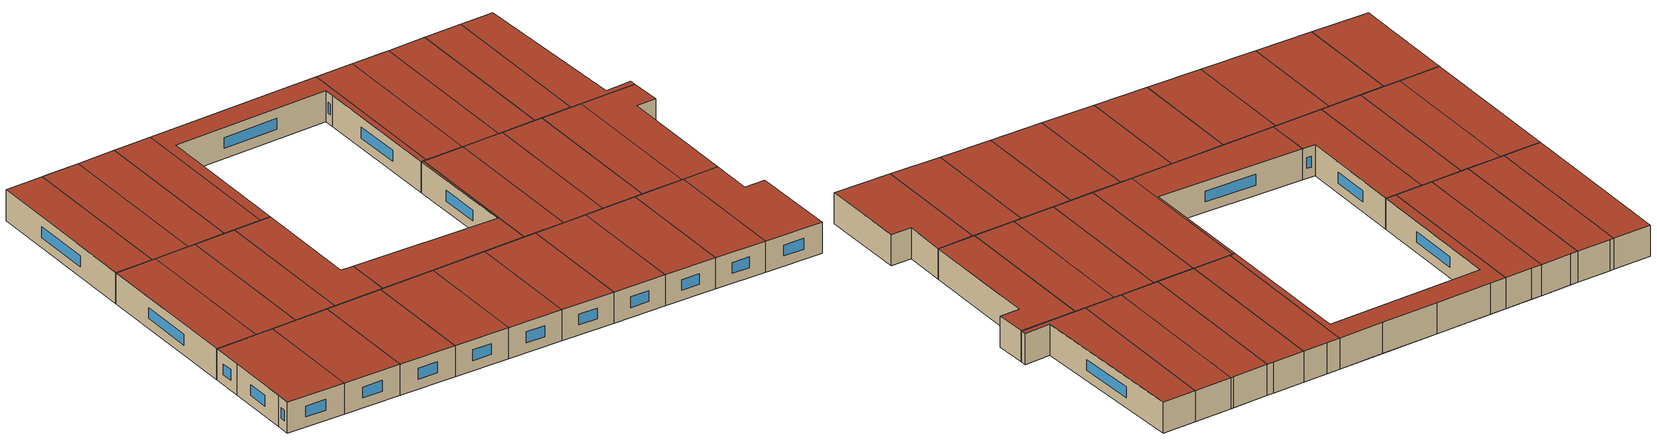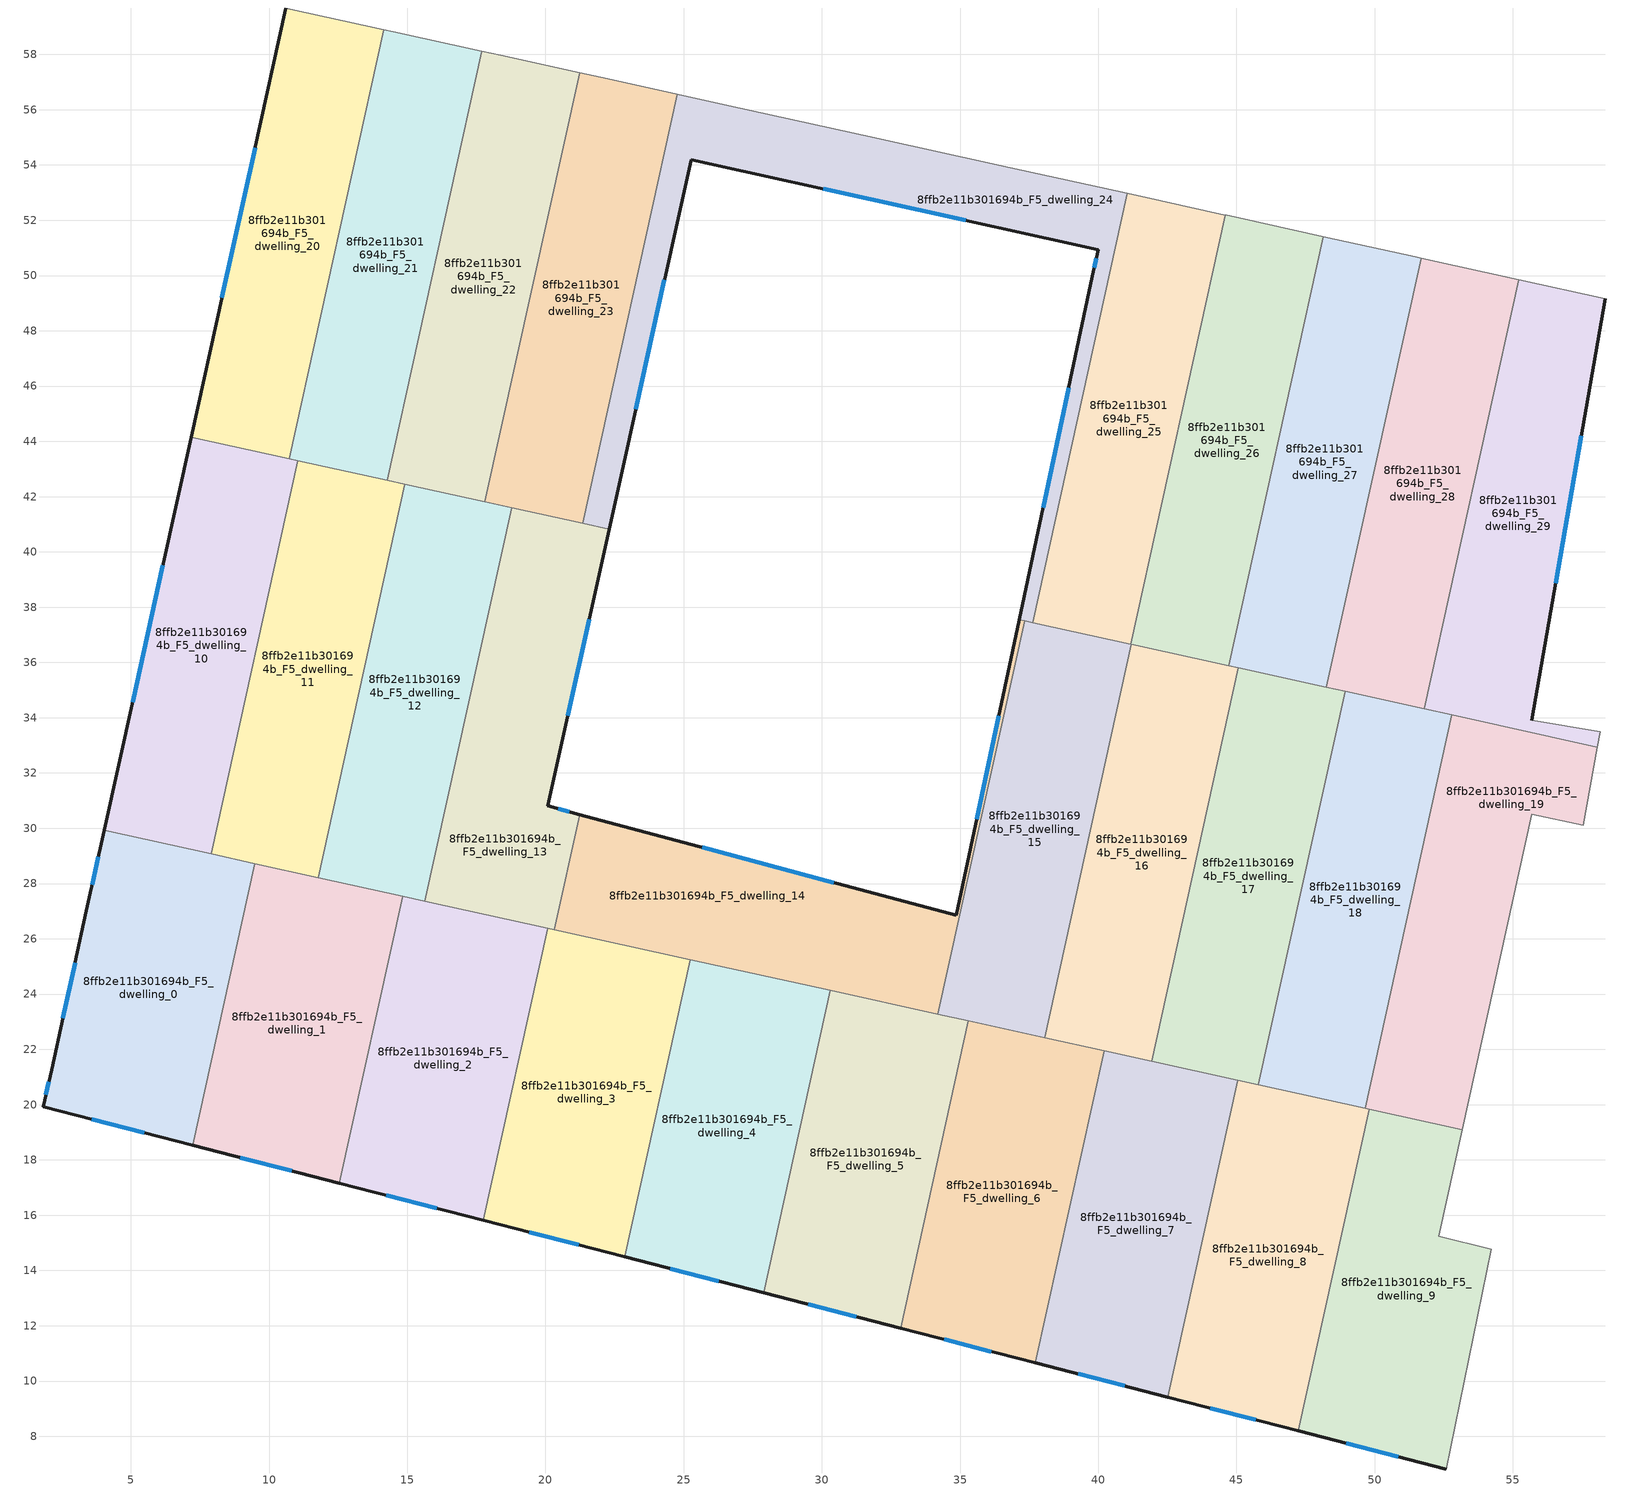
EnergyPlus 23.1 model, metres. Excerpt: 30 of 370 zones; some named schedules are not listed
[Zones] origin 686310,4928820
8ffb2e11b301694b_F5_dwelling_0
 floor to 8ffb2e11b301694b_F4_dwelling_0 (EU_floor_Construction): 9.48,28.72 7.24,18.53 1.83,19.93 2.13,21.26 3.39,27.01 4.03,29.92 z15
 wall outside (EU_wall_Construction): 4.03,29.92 3.39,27.01 2.13,21.26 1.83,19.93 7.24,18.53 z15:18
 wall to 8ffb2e11b301694b_F5_dwelling_1 (EU_wall_Construction): 7.24,18.53 9.48,28.72 z15:18
 wall to 8ffb2e11b301694b_F5_dwelling_10 (EU_wall_Construction): 7.91,29.07 4.03,29.92 z15:18
 wall to 8ffb2e11b301694b_F5_dwelling_11 (EU_wall_Construction): 9.48,28.72 7.91,29.07 z15:18
 window (EU_Window_Construction): 3.82,28.98 3.6,27.96 / 3.59,19.47 5.48,18.98 / 2.03,20.82 1.93,20.36 / 2.98,25.14 2.54,23.13 z15.98:17.02
 roof outside (EU_roof_Construction): 7.24,18.53 9.48,28.72 4.03,29.92 3.39,27.01 2.13,21.26 1.83,19.93 z18
8ffb2e11b301694b_F5_dwelling_1
 floor to 8ffb2e11b301694b_F4_dwelling_1 (EU_floor_Construction): 14.83,27.54 12.54,17.16 7.24,18.53 9.48,28.72 z15
 wall outside (EU_wall_Construction): 7.24,18.53 12.54,17.16 z15:18
 wall to 8ffb2e11b301694b_F5_dwelling_2 (EU_wall_Construction): 12.54,17.16 14.83,27.54 z15:18
 wall to 8ffb2e11b301694b_F5_dwelling_12 (EU_wall_Construction): 14.83,27.54 11.77,28.22 z15:18
 wall to 8ffb2e11b301694b_F5_dwelling_11 (EU_wall_Construction): 11.77,28.22 9.48,28.72 z15:18
 window (EU_Window_Construction): 8.96,18.08 10.82,17.61 z15.98:17.02
 roof outside (EU_roof_Construction): 12.54,17.16 14.83,27.54 9.48,28.72 7.24,18.53 z18
8ffb2e11b301694b_F5_dwelling_10
 floor to 8ffb2e11b301694b_F4_dwelling_10 (EU_floor_Construction): 11.04,43.3 7.91,29.07 4.03,29.92 7.18,44.15 z15
 wall outside (EU_wall_Construction): 7.18,44.15 4.03,29.92 z15:18
 wall to 8ffb2e11b301694b_F5_dwelling_11 (EU_wall_Construction): 7.91,29.07 11.04,43.3 z15:18
 wall to 8ffb2e11b301694b_F5_dwelling_20 (EU_wall_Construction): 10.72,43.37 7.18,44.15 z15:18
 wall to 8ffb2e11b301694b_F5_dwelling_21 (EU_wall_Construction): 11.04,43.3 10.72,43.37 z15:18
 window (EU_Window_Construction): 6.16,39.52 5.06,34.55 z15.98:17.02
 roof outside (EU_roof_Construction): 7.91,29.07 11.04,43.3 7.18,44.15 4.03,29.92 z18
8ffb2e11b301694b_F5_dwelling_11
 floor to 8ffb2e11b301694b_F4_dwelling_11 (EU_floor_Construction): 14.91,42.45 11.77,28.22 7.91,29.07 11.04,43.3 z15
 wall to 8ffb2e11b301694b_F5_dwelling_12 (EU_wall_Construction): 11.77,28.22 14.91,42.45 z15:18
 wall to 8ffb2e11b301694b_F5_dwelling_21 (EU_wall_Construction): 14.27,42.59 11.04,43.3 z15:18
 wall to 8ffb2e11b301694b_F5_dwelling_22 (EU_wall_Construction): 14.91,42.45 14.27,42.59 z15:18
 roof outside (EU_roof_Construction): 11.77,28.22 14.91,42.45 11.04,43.3 7.91,29.07 z18
8ffb2e11b301694b_F5_dwelling_12
 floor to 8ffb2e11b301694b_F4_dwelling_12 (EU_floor_Construction): 18.78,41.6 15.64,27.37 11.77,28.22 14.91,42.45 z15
 wall to 8ffb2e11b301694b_F5_dwelling_13 (EU_wall_Construction): 15.64,27.37 18.78,41.6 z15:18
 wall to 8ffb2e11b301694b_F5_dwelling_22 (EU_wall_Construction): 17.81,41.81 14.91,42.45 z15:18
 wall to 8ffb2e11b301694b_F5_dwelling_2 (EU_wall_Construction): 14.83,27.54 15.64,27.37 z15:18
 wall to 8ffb2e11b301694b_F5_dwelling_23 (EU_wall_Construction): 18.78,41.6 17.81,41.81 z15:18
 roof outside (EU_roof_Construction): 15.64,27.37 18.78,41.6 14.91,42.45 11.77,28.22 z18
8ffb2e11b301694b_F5_dwelling_13
 floor to 8ffb2e11b301694b_F4_dwelling_13 (EU_floor_Construction): 22.3,40.82 20.09,30.81 21.24,30.5 20.32,26.33 15.64,27.37 18.78,41.6 z15
 wall outside (EU_wall_Construction): 21.24,30.5 20.09,30.81 22.3,40.82 z15:18
 wall to 8ffb2e11b301694b_F5_dwelling_14 (EU_wall_Construction): 20.32,26.33 21.24,30.5 z15:18
 wall to 8ffb2e11b301694b_F5_dwelling_2 (EU_wall_Construction): 15.64,27.37 20.08,26.39 z15:18
 wall to 8ffb2e11b301694b_F5_dwelling_23 (EU_wall_Construction): 21.35,41.03 18.78,41.6 z15:18
 wall to 8ffb2e11b301694b_F5_dwelling_24 (EU_wall_Construction): 22.3,40.82 21.35,41.03 z15:18
 wall to 8ffb2e11b301694b_F5_dwelling_3 (EU_wall_Construction): 20.08,26.39 20.32,26.33 z15:18
 window (EU_Window_Construction): 20.81,34.06 21.58,37.56 / 20.87,30.6 20.46,30.71 z15.98:17.02
 roof outside (EU_roof_Construction): 20.32,26.33 21.24,30.5 20.09,30.81 22.3,40.82 18.78,41.6 15.64,27.37 z18
8ffb2e11b301694b_F5_dwelling_14
 floor to 8ffb2e11b301694b_F4_dwelling_14 (EU_floor_Construction): 37.33,37.51 34.2,23.28 20.32,26.33 21.24,30.5 34.87,26.85 37.15,37.55 z15
 wall outside (EU_wall_Construction): 37.15,37.55 34.87,26.85 21.24,30.5 z15:18
 wall to 8ffb2e11b301694b_F5_dwelling_15 (EU_wall_Construction): 34.2,23.28 37.33,37.51 z15:18
 wall to 8ffb2e11b301694b_F5_dwelling_24 (EU_wall_Construction): 37.33,37.51 37.15,37.55 z15:18
 wall to 8ffb2e11b301694b_F5_dwelling_4 (EU_wall_Construction): 25.24,25.25 30.31,24.13 z15:18
 wall to 8ffb2e11b301694b_F5_dwelling_3 (EU_wall_Construction): 20.33,26.33 25.24,25.25 z15:18
 wall to 8ffb2e11b301694b_F5_dwelling_5 (EU_wall_Construction): 30.31,24.13 34.2,23.28 z15:18
 window (EU_Window_Construction): 36.41,34.07 35.61,30.33 / 30.44,28.03 25.67,29.31 z15.98:17.02
 roof outside (EU_roof_Construction): 34.2,23.28 37.33,37.51 37.15,37.55 34.87,26.85 21.24,30.5 20.32,26.33 z18
8ffb2e11b301694b_F5_dwelling_15
 floor to 8ffb2e11b301694b_F4_dwelling_15 (EU_floor_Construction): 41.2,36.66 38.06,22.42 34.2,23.28 37.33,37.51 z15
 wall to 8ffb2e11b301694b_F5_dwelling_16 (EU_wall_Construction): 38.06,22.42 41.2,36.66 z15:18
 wall to 8ffb2e11b301694b_F5_dwelling_6 (EU_wall_Construction): 35.3,23.03 38.06,22.42 z15:18
 wall to 8ffb2e11b301694b_F5_dwelling_25 (EU_wall_Construction): 41.17,36.66 37.63,37.44 z15:18
 wall to 8ffb2e11b301694b_F5_dwelling_24 (EU_wall_Construction): 37.63,37.44 37.33,37.51 z15:18
 wall to 8ffb2e11b301694b_F5_dwelling_26 (EU_wall_Construction): 41.2,36.66 41.17,36.66 z15:18
 wall to 8ffb2e11b301694b_F5_dwelling_5 (EU_wall_Construction): 34.2,23.28 35.3,23.03 z15:18
 roof outside (EU_roof_Construction): 38.06,22.42 41.2,36.66 37.33,37.51 34.2,23.28 z18
8ffb2e11b301694b_F5_dwelling_16
 floor to 8ffb2e11b301694b_F4_dwelling_16 (EU_floor_Construction): 45.07,35.8 41.93,21.57 38.06,22.42 41.2,36.66 z15
 wall to 8ffb2e11b301694b_F5_dwelling_17 (EU_wall_Construction): 41.93,21.57 45.07,35.8 z15:18
 wall to 8ffb2e11b301694b_F5_dwelling_7 (EU_wall_Construction): 40.21,21.95 41.93,21.57 z15:18
 wall to 8ffb2e11b301694b_F5_dwelling_26 (EU_wall_Construction): 44.71,35.88 41.2,36.66 z15:18
 wall to 8ffb2e11b301694b_F5_dwelling_6 (EU_wall_Construction): 38.06,22.42 40.21,21.95 z15:18
 wall to 8ffb2e11b301694b_F5_dwelling_27 (EU_wall_Construction): 45.07,35.8 44.71,35.88 z15:18
 roof outside (EU_roof_Construction): 41.93,21.57 45.07,35.8 41.2,36.66 38.06,22.42 z18
8ffb2e11b301694b_F5_dwelling_17
 floor to 8ffb2e11b301694b_F4_dwelling_17 (EU_floor_Construction): 48.93,34.95 45.8,20.72 41.93,21.57 45.07,35.8 z15
 wall to 8ffb2e11b301694b_F5_dwelling_18 (EU_wall_Construction): 45.8,20.72 48.93,34.95 z15:18
 wall to 8ffb2e11b301694b_F5_dwelling_8 (EU_wall_Construction): 45.04,20.89 45.8,20.72 z15:18
 wall to 8ffb2e11b301694b_F5_dwelling_27 (EU_wall_Construction): 48.26,35.1 45.07,35.8 z15:18
 wall to 8ffb2e11b301694b_F5_dwelling_7 (EU_wall_Construction): 41.93,21.57 45.04,20.89 z15:18
 wall to 8ffb2e11b301694b_F5_dwelling_28 (EU_wall_Construction): 48.93,34.95 48.26,35.1 z15:18
 roof outside (EU_roof_Construction): 45.8,20.72 48.93,34.95 45.07,35.8 41.93,21.57 z18
8ffb2e11b301694b_F5_dwelling_18
 floor to 8ffb2e11b301694b_F4_dwelling_18 (EU_floor_Construction): 52.8,34.1 49.66,19.87 45.8,20.72 48.93,34.95 z15
 wall to 8ffb2e11b301694b_F5_dwelling_19 (EU_wall_Construction): 49.66,19.87 52.8,34.1 z15:18
 wall to 8ffb2e11b301694b_F5_dwelling_28 (EU_wall_Construction): 51.8,34.32 48.93,34.95 z15:18
 wall to 8ffb2e11b301694b_F5_dwelling_8 (EU_wall_Construction): 45.8,20.72 49.66,19.87 z15:18
 wall to 8ffb2e11b301694b_F5_dwelling_29 (EU_wall_Construction): 52.8,34.1 51.8,34.32 z15:18
 roof outside (EU_roof_Construction): 49.66,19.87 52.8,34.1 48.93,34.95 45.8,20.72 z18
8ffb2e11b301694b_F5_dwelling_19
 floor to 8ffb2e11b301694b_F4_dwelling_19 (EU_floor_Construction): 58.06,32.94 57.56,30.11 55.69,30.51 53.18,19.1 49.66,19.87 52.8,34.1 z15
 wall adiabatic (EU_wall_Construction): 53.18,19.1 55.69,30.51 57.56,30.11 58.06,32.94 z15:18
 wall to 8ffb2e11b301694b_F5_dwelling_29 (EU_wall_Construction): 58.06,32.94 52.8,34.1 z15:18
 wall to 8ffb2e11b301694b_F5_dwelling_9 (EU_wall_Construction): 49.81,19.84 53.18,19.1 z15:18
 wall to 8ffb2e11b301694b_F5_dwelling_8 (EU_wall_Construction): 49.66,19.87 49.81,19.84 z15:18
 roof outside (EU_roof_Construction): 53.18,19.1 55.69,30.51 57.56,30.11 58.06,32.94 52.8,34.1 49.66,19.87 z18
8ffb2e11b301694b_F5_dwelling_2
 floor to 8ffb2e11b301694b_F4_dwelling_2 (EU_floor_Construction): 20.08,26.39 17.75,15.82 12.54,17.16 14.83,27.54 z15
 wall outside (EU_wall_Construction): 12.54,17.16 17.75,15.82 z15:18
 wall to 8ffb2e11b301694b_F5_dwelling_3 (EU_wall_Construction): 17.75,15.82 20.08,26.39 z15:18
 window (EU_Window_Construction): 14.24,16.72 16.06,16.25 z15.98:17.02
 roof outside (EU_roof_Construction): 17.75,15.82 20.08,26.39 14.83,27.54 12.54,17.16 z18
8ffb2e11b301694b_F5_dwelling_20
 floor to 8ffb2e11b301694b_F4_dwelling_20 (EU_floor_Construction): 14.15,58.9 10.72,43.37 7.18,44.15 10.6,59.68 z15
 wall outside (EU_wall_Construction): 10.6,59.68 7.18,44.15 z15:18
 wall to 8ffb2e11b301694b_F5_dwelling_21 (EU_wall_Construction): 10.72,43.37 14.15,58.9 z15:18
 wall to 8ffb2e11b301694b_F5_dwelling_30 (EU_wall_Construction): 14.15,58.9 10.6,59.68 z15:18
 window (EU_Window_Construction): 9.49,54.63 8.29,49.2 z15.98:17.02
 roof outside (EU_roof_Construction): 10.72,43.37 14.15,58.9 10.6,59.68 7.18,44.15 z18
8ffb2e11b301694b_F5_dwelling_21
 floor to 8ffb2e11b301694b_F4_dwelling_21 (EU_floor_Construction): 17.69,58.12 14.27,42.59 10.72,43.37 14.15,58.9 z15
 wall to 8ffb2e11b301694b_F5_dwelling_22 (EU_wall_Construction): 14.27,42.59 17.69,58.12 z15:18
 wall to 8ffb2e11b301694b_F5_dwelling_31 (EU_wall_Construction): 17.69,58.12 14.49,58.82 z15:18
 wall to 8ffb2e11b301694b_F5_dwelling_30 (EU_wall_Construction): 14.49,58.82 14.15,58.9 z15:18
 roof outside (EU_roof_Construction): 14.27,42.59 17.69,58.12 14.15,58.9 10.72,43.37 z18
8ffb2e11b301694b_F5_dwelling_22
 floor to 8ffb2e11b301694b_F4_dwelling_22 (EU_floor_Construction): 21.23,57.34 17.81,41.81 14.27,42.59 17.69,58.12 z15
 wall to 8ffb2e11b301694b_F5_dwelling_23 (EU_wall_Construction): 17.81,41.81 21.23,57.34 z15:18
 wall to 8ffb2e11b301694b_F5_dwelling_32 (EU_wall_Construction): 21.23,57.34 18.37,57.97 z15:18
 wall to 8ffb2e11b301694b_F5_dwelling_31 (EU_wall_Construction): 18.37,57.97 17.69,58.12 z15:18
 roof outside (EU_roof_Construction): 17.81,41.81 21.23,57.34 17.69,58.12 14.27,42.59 z18
8ffb2e11b301694b_F5_dwelling_23
 floor to 8ffb2e11b301694b_F4_dwelling_23 (EU_floor_Construction): 24.77,56.56 21.35,41.03 17.81,41.81 21.23,57.34 z15
 wall to 8ffb2e11b301694b_F5_dwelling_24 (EU_wall_Construction): 21.35,41.03 24.77,56.56 z15:18
 wall to 8ffb2e11b301694b_F5_dwelling_33 (EU_wall_Construction): 24.77,56.56 22.26,57.11 z15:18
 wall to 8ffb2e11b301694b_F5_dwelling_32 (EU_wall_Construction): 22.26,57.11 21.23,57.34 z15:18
 roof outside (EU_roof_Construction): 21.35,41.03 24.77,56.56 21.23,57.34 17.81,41.81 z18
8ffb2e11b301694b_F5_dwelling_24
 floor to 8ffb2e11b301694b_F4_dwelling_24 (EU_floor_Construction): 41.05,52.97 37.63,37.44 37.15,37.55 39.79,49.97 40,50.93 25.27,54.2 22.3,40.82 21.35,41.03 24.77,56.56 z15
 wall outside (EU_wall_Construction): 22.3,40.82 25.27,54.2 40,50.93 39.79,49.97 37.15,37.55 z15:18
 wall to 8ffb2e11b301694b_F5_dwelling_25 (EU_wall_Construction): 37.63,37.44 41.05,52.97 z15:18
 wall to 8ffb2e11b301694b_F5_dwelling_35 (EU_wall_Construction): 36.82,53.9 31.5,55.08 z15:18
 wall to 8ffb2e11b301694b_F5_dwelling_34 (EU_wall_Construction): 31.5,55.08 26.3,56.22 z15:18
 wall to 8ffb2e11b301694b_F5_dwelling_36 (EU_wall_Construction): 41.05,52.97 36.82,53.9 z15:18
 wall to 8ffb2e11b301694b_F5_dwelling_33 (EU_wall_Construction): 26.3,56.22 24.77,56.56 z15:18
 window (EU_Window_Construction): 39.93,50.62 39.86,50.29 / 30.06,53.13 35.21,52 / 23.27,45.17 24.3,49.84 / 38.93,45.93 38.01,41.59 z15.98:17.02
 roof outside (EU_roof_Construction): 37.63,37.44 41.05,52.97 24.77,56.56 21.35,41.03 22.3,40.82 25.27,54.2 40,50.93 39.79,49.97 37.15,37.55 z18
8ffb2e11b301694b_F5_dwelling_25
 floor to 8ffb2e11b301694b_F4_dwelling_25 (EU_floor_Construction): 44.59,52.19 41.17,36.66 37.63,37.44 41.05,52.97 z15
 wall to 8ffb2e11b301694b_F5_dwelling_26 (EU_wall_Construction): 41.17,36.66 44.59,52.19 z15:18
 wall to 8ffb2e11b301694b_F5_dwelling_37 (EU_wall_Construction): 44.59,52.19 42.27,52.7 z15:18
 wall to 8ffb2e11b301694b_F5_dwelling_36 (EU_wall_Construction): 42.27,52.7 41.05,52.97 z15:18
 roof outside (EU_roof_Construction): 41.17,36.66 44.59,52.19 41.05,52.97 37.63,37.44 z18
8ffb2e11b301694b_F5_dwelling_26
 floor to 8ffb2e11b301694b_F4_dwelling_26 (EU_floor_Construction): 48.14,51.41 44.71,35.88 41.17,36.66 44.59,52.19 z15
 wall to 8ffb2e11b301694b_F5_dwelling_27 (EU_wall_Construction): 44.71,35.88 48.14,51.41 z15:18
 wall to 8ffb2e11b301694b_F5_dwelling_38 (EU_wall_Construction): 48.14,51.41 47.58,51.53 z15:18
 wall to 8ffb2e11b301694b_F5_dwelling_37 (EU_wall_Construction): 47.58,51.53 44.59,52.19 z15:18
 roof outside (EU_roof_Construction): 44.71,35.88 48.14,51.41 44.59,52.19 41.17,36.66 z18
8ffb2e11b301694b_F5_dwelling_27
 floor to 8ffb2e11b301694b_F4_dwelling_27 (EU_floor_Construction): 51.68,50.63 48.26,35.1 44.71,35.88 48.14,51.41 z15
 wall to 8ffb2e11b301694b_F5_dwelling_28 (EU_wall_Construction): 48.26,35.1 51.68,50.63 z15:18
 wall to 8ffb2e11b301694b_F5_dwelling_39 (EU_wall_Construction): 51.68,50.63 51.46,50.68 z15:18
 wall to 8ffb2e11b301694b_F5_dwelling_38 (EU_wall_Construction): 51.46,50.68 48.14,51.41 z15:18
 roof outside (EU_roof_Construction): 48.26,35.1 51.68,50.63 48.14,51.41 44.71,35.88 z18
8ffb2e11b301694b_F5_dwelling_28
 floor to 8ffb2e11b301694b_F4_dwelling_28 (EU_floor_Construction): 55.22,49.85 51.8,34.32 48.26,35.1 51.68,50.63 z15
 wall to 8ffb2e11b301694b_F5_dwelling_29 (EU_wall_Construction): 51.8,34.32 55.22,49.85 z15:18
 wall adiabatic (EU_wall_Construction): 55.22,49.85 51.68,50.63 z15:18
 roof outside (EU_roof_Construction): 51.8,34.32 55.22,49.85 51.68,50.63 48.26,35.1 z18
8ffb2e11b301694b_F5_dwelling_29
 floor to 8ffb2e11b301694b_F4_dwelling_29 (EU_floor_Construction): 58.34,49.16 55.69,33.92 58.16,33.49 58.06,32.94 51.8,34.32 55.22,49.85 z15
 wall outside (EU_wall_Construction): 55.69,33.92 58.34,49.16 z15:18
 wall adiabatic (EU_wall_Construction): 58.06,32.94 58.16,33.49 55.69,33.92 / 58.34,49.16 55.22,49.85 z15:18
 window (EU_Window_Construction): 56.55,38.87 57.48,44.2 z15.98:17.02
 roof outside (EU_roof_Construction): 58.06,32.94 58.16,33.49 55.69,33.92 58.34,49.16 55.22,49.85 51.8,34.32 z18
8ffb2e11b301694b_F5_dwelling_3
 floor to 8ffb2e11b301694b_F4_dwelling_3 (EU_floor_Construction): 25.24,25.25 22.87,14.49 17.75,15.82 20.08,26.39 z15
 wall outside (EU_wall_Construction): 17.75,15.82 22.87,14.49 z15:18
 wall to 8ffb2e11b301694b_F5_dwelling_4 (EU_wall_Construction): 22.87,14.49 25.24,25.25 z15:18
 window (EU_Window_Construction): 19.42,15.39 21.21,14.92 z15.98:17.02
 roof outside (EU_roof_Construction): 22.87,14.49 25.24,25.25 20.08,26.39 17.75,15.82 z18
8ffb2e11b301694b_F5_dwelling_4
 floor to 8ffb2e11b301694b_F4_dwelling_4 (EU_floor_Construction): 30.31,24.13 27.9,13.19 22.87,14.49 25.24,25.25 z15
 wall outside (EU_wall_Construction): 22.87,14.49 27.9,13.19 z15:18
 wall to 8ffb2e11b301694b_F5_dwelling_5 (EU_wall_Construction): 27.9,13.19 30.31,24.13 z15:18
 window (EU_Window_Construction): 24.51,14.07 26.27,13.62 z15.98:17.02
 roof outside (EU_roof_Construction): 27.9,13.19 30.31,24.13 25.24,25.25 22.87,14.49 z18
8ffb2e11b301694b_F5_dwelling_5
 floor to 8ffb2e11b301694b_F4_dwelling_5 (EU_floor_Construction): 35.3,23.03 32.85,11.92 27.9,13.19 30.31,24.13 z15
 wall outside (EU_wall_Construction): 27.9,13.19 32.85,11.92 z15:18
 wall to 8ffb2e11b301694b_F5_dwelling_6 (EU_wall_Construction): 32.85,11.92 35.3,23.03 z15:18
 window (EU_Window_Construction): 29.51,12.78 31.24,12.33 z15.98:17.02
 roof outside (EU_roof_Construction): 32.85,11.92 35.3,23.03 30.31,24.13 27.9,13.19 z18
8ffb2e11b301694b_F5_dwelling_6
 floor to 8ffb2e11b301694b_F4_dwelling_6 (EU_floor_Construction): 40.21,21.95 37.72,10.66 32.85,11.92 35.3,23.03 z15
 wall outside (EU_wall_Construction): 32.85,11.92 37.72,10.66 z15:18
 wall to 8ffb2e11b301694b_F5_dwelling_7 (EU_wall_Construction): 37.72,10.66 40.21,21.95 z15:18
 window (EU_Window_Construction): 34.43,11.51 36.14,11.07 z15.98:17.02
 roof outside (EU_roof_Construction): 37.72,10.66 40.21,21.95 35.3,23.03 32.85,11.92 z18
8ffb2e11b301694b_F5_dwelling_7
 floor to 8ffb2e11b301694b_F4_dwelling_7 (EU_floor_Construction): 45.04,20.89 42.52,9.42 37.72,10.66 40.21,21.95 z15
 wall outside (EU_wall_Construction): 37.72,10.66 42.52,9.42 z15:18
 wall to 8ffb2e11b301694b_F5_dwelling_8 (EU_wall_Construction): 42.52,9.42 45.04,20.89 z15:18
 window (EU_Window_Construction): 39.28,10.26 40.96,9.82 z15.98:17.02
 roof outside (EU_roof_Construction): 42.52,9.42 45.04,20.89 40.21,21.95 37.72,10.66 z18
8ffb2e11b301694b_F5_dwelling_8
 floor to 8ffb2e11b301694b_F4_dwelling_8 (EU_floor_Construction): 49.81,19.84 47.24,8.2 42.52,9.42 45.04,20.89 z15
 wall outside (EU_wall_Construction): 42.52,9.42 47.24,8.2 z15:18
 wall to 8ffb2e11b301694b_F5_dwelling_9 (EU_wall_Construction): 47.24,8.2 49.81,19.84 z15:18
 window (EU_Window_Construction): 44.05,9.02 45.7,8.6 z15.98:17.02
 roof outside (EU_roof_Construction): 47.24,8.2 49.81,19.84 45.04,20.89 42.52,9.42 z18
8ffb2e11b301694b_F5_dwelling_9
 floor to 8ffb2e11b301694b_F4_dwelling_9 (EU_floor_Construction): 53.18,19.1 52.33,15.24 54.23,14.78 52.6,6.82 47.24,8.2 49.81,19.84 z15
 wall outside (EU_wall_Construction): 47.24,8.2 52.6,6.82 z15:18
 wall adiabatic (EU_wall_Construction): 52.6,6.82 54.23,14.78 52.33,15.24 53.18,19.1 z15:18
 window (EU_Window_Construction): 48.98,7.75 50.86,7.27 z15.98:17.02
 roof outside (EU_roof_Construction): 52.6,6.82 54.23,14.78 52.33,15.24 53.18,19.1 49.81,19.84 47.24,8.2 z18
[Building]
EU S2 Campaign: North Axis=0; Terrain=City; Solar Distribution=FullExterior
[Site:Location]
Bologna: Latitude=44.5; Longitude=11.25; Time Zone=1; Elevation=37
[SizingPeriod:WeatherFileDays]
AnnualSizingPeriod: Begin Month=1; Begin Day of Month=1; End Month=12; End Day of Month=31; Day of Week for Start Day=Monday; Use Weather File Daylight Saving Period=No; Use Weather File Rain and Snow Indicators=No
[MATERIAL]
EU_InternalMass_Material: Roughness=MediumRough; Thickness=0.1; Conductivity=1; Density=1800; Specific Heat=900; Thermal Absorptance=0.9; Solar Absorptance=0.7; Visible Absorptance=0.7
[MATERIAL:NOMASS] Roughness=MediumRough; Thermal Absorptance=0.9; Solar Absorptance=0.7; Visible Absorptance=0.7
Name | Thermal Resistance
EU_wall_NoMass | 0.905828
EU_roof_NoMass | 0.37593
EU_floor_NoMass | 0.67114
[WINDOWMATERIAL:SIMPLEGLAZINGSYSTEM]
EU_Window_SimpleGlazing: UFactor=4.52486; Solar Heat Gain Coefficient=0.85; Visible Transmittance=0.85
[CONSTRUCTION]
EU_wall_Construction: EU_wall_NoMass
EU_roof_Construction: EU_roof_NoMass
EU_floor_Construction: EU_floor_NoMass
EU_Window_Construction: EU_Window_SimpleGlazing
EU_InternalMass_Construction: EU_InternalMass_Material
[ZONE] Type=1; Multiplier=1; Ceiling Height=autocalculate; Floor Area=autocalculate; Part of Total Floor Area=Yes
Name | Volume
8ffb2e11b301694b_F5_dwelling_0 | 173.086
8ffb2e11b301694b_F5_dwelling_1 | 173.057
8ffb2e11b301694b_F5_dwelling_10 | 173.079
8ffb2e11b301694b_F5_dwelling_11; 8ffb2e11b301694b_F5_dwelling_17 | 173.075
8ffb2e11b301694b_F5_dwelling_12; 8ffb2e11b301694b_F5_dwelling_27 | 173.098
8ffb2e11b301694b_F5_dwelling_13; 8ffb2e11b301694b_F5_dwelling_14; 8ffb2e11b301694b_F5_dwelling_20; 8ffb2e11b301694b_F5_dwelling_9 | 173.073
8ffb2e11b301694b_F5_dwelling_15 | 173.096
8ffb2e11b301694b_F5_dwelling_16; 8ffb2e11b301694b_F5_dwelling_8 | 173.076
8ffb2e11b301694b_F5_dwelling_18 | 173.074
8ffb2e11b301694b_F5_dwelling_19 | 173.07
8ffb2e11b301694b_F5_dwelling_2; 8ffb2e11b301694b_F5_dwelling_28 | 173.052
8ffb2e11b301694b_F5_dwelling_21 | 173.041
8ffb2e11b301694b_F5_dwelling_22 | 173.097
8ffb2e11b301694b_F5_dwelling_23 | 173.051
8ffb2e11b301694b_F5_dwelling_24 | 173.148
8ffb2e11b301694b_F5_dwelling_25 | 173.028
8ffb2e11b301694b_F5_dwelling_26 | 173.087
8ffb2e11b301694b_F5_dwelling_29 | 173.099
8ffb2e11b301694b_F5_dwelling_3 | 173.081
8ffb2e11b301694b_F5_dwelling_4 | 173.084
8ffb2e11b301694b_F5_dwelling_5 | 173.033
8ffb2e11b301694b_F5_dwelling_6 | 173.078
8ffb2e11b301694b_F5_dwelling_7 | 173.047
[INTERNALMASS] Construction=EU_InternalMass_Construction
Name | Zone or ZoneList | Surface Area
8ffb2e11b301694b_F5_dwelling_0_EU_InternalMass | 8ffb2e11b301694b_F5_dwelling_0 | 57.6953
8ffb2e11b301694b_F5_dwelling_1_EU_InternalMass | 8ffb2e11b301694b_F5_dwelling_1 | 57.6858
8ffb2e11b301694b_F5_dwelling_2_EU_InternalMass | 8ffb2e11b301694b_F5_dwelling_2 | 57.6841
8ffb2e11b301694b_F5_dwelling_3_EU_InternalMass | 8ffb2e11b301694b_F5_dwelling_3 | 57.6934
8ffb2e11b301694b_F5_dwelling_4_EU_InternalMass | 8ffb2e11b301694b_F5_dwelling_4 | 57.6949
8ffb2e11b301694b_F5_dwelling_5_EU_InternalMass | 8ffb2e11b301694b_F5_dwelling_5 | 57.6776
8ffb2e11b301694b_F5_dwelling_6_EU_InternalMass | 8ffb2e11b301694b_F5_dwelling_6 | 57.6923
8ffb2e11b301694b_F5_dwelling_7_EU_InternalMass | 8ffb2e11b301694b_F5_dwelling_7 | 57.6825
8ffb2e11b301694b_F5_dwelling_8_EU_InternalMass | 8ffb2e11b301694b_F5_dwelling_8 | 57.6919
8ffb2e11b301694b_F5_dwelling_9_EU_InternalMass | 8ffb2e11b301694b_F5_dwelling_9 | 57.6911
8ffb2e11b301694b_F5_dwelling_10_EU_InternalMass | 8ffb2e11b301694b_F5_dwelling_10 | 57.6889
8ffb2e11b301694b_F5_dwelling_11_EU_InternalMass | 8ffb2e11b301694b_F5_dwelling_11 | 57.6917
8ffb2e11b301694b_F5_dwelling_12_EU_InternalMass | 8ffb2e11b301694b_F5_dwelling_12 | 57.6993
8ffb2e11b301694b_F5_dwelling_13_EU_InternalMass | 8ffb2e11b301694b_F5_dwelling_13 | 57.6911
8ffb2e11b301694b_F5_dwelling_14_EU_InternalMass | 8ffb2e11b301694b_F5_dwelling_14 | 57.6914
8ffb2e11b301694b_F5_dwelling_15_EU_InternalMass | 8ffb2e11b301694b_F5_dwelling_15 | 57.6984
8ffb2e11b301694b_F5_dwelling_16_EU_InternalMass | 8ffb2e11b301694b_F5_dwelling_16 | 57.6917
8ffb2e11b301694b_F5_dwelling_17_EU_InternalMass | 8ffb2e11b301694b_F5_dwelling_17 | 57.6917
8ffb2e11b301694b_F5_dwelling_18_EU_InternalMass | 8ffb2e11b301694b_F5_dwelling_18 | 57.6917
8ffb2e11b301694b_F5_dwelling_19_EU_InternalMass | 8ffb2e11b301694b_F5_dwelling_19 | 57.6897
8ffb2e11b301694b_F5_dwelling_20_EU_InternalMass | 8ffb2e11b301694b_F5_dwelling_20 | 57.691
8ffb2e11b301694b_F5_dwelling_21_EU_InternalMass | 8ffb2e11b301694b_F5_dwelling_21 | 57.6803
8ffb2e11b301694b_F5_dwelling_22_EU_InternalMass | 8ffb2e11b301694b_F5_dwelling_22 | 57.6992
8ffb2e11b301694b_F5_dwelling_23_EU_InternalMass | 8ffb2e11b301694b_F5_dwelling_23 | 57.6837
8ffb2e11b301694b_F5_dwelling_24_EU_InternalMass | 8ffb2e11b301694b_F5_dwelling_24 | 57.7006
8ffb2e11b301694b_F5_dwelling_25_EU_InternalMass | 8ffb2e11b301694b_F5_dwelling_25 | 57.6763
8ffb2e11b301694b_F5_dwelling_26_EU_InternalMass | 8ffb2e11b301694b_F5_dwelling_26 | 57.6958
8ffb2e11b301694b_F5_dwelling_27_EU_InternalMass | 8ffb2e11b301694b_F5_dwelling_27 | 57.6992
8ffb2e11b301694b_F5_dwelling_28_EU_InternalMass | 8ffb2e11b301694b_F5_dwelling_28 | 57.6837
8ffb2e11b301694b_F5_dwelling_29_EU_InternalMass | 8ffb2e11b301694b_F5_dwelling_29 | 57.7002
[OTHEREQUIPMENT] Fuel Type=Electricity; Design Level Calculation Method=Watts/Area; Power per Zone Floor Area=1; Fraction Latent=0; Fraction Radiant=0; Fraction Lost=0; Carbon Dioxide Generation Rate=0; EndUse Subcategory=EU_Step8_InternalGains
Name | Zone or ZoneList or Space or SpaceList | Schedule
EU_Step8_InternalGain_8ffb2e11b301694b_F5_dwelling_0_f000 | 8ffb2e11b301694b_F5_dwelling_0 | EU_Step8_GainSchedule_8ffb2e11b301694b_F5_dwelling_0_f000
EU_Step8_InternalGain_8ffb2e11b301694b_F5_dwelling_1_f000 | 8ffb2e11b301694b_F5_dwelling_1 | EU_Step8_GainSchedule_8ffb2e11b301694b_F5_dwelling_1_f000
EU_Step8_InternalGain_8ffb2e11b301694b_F5_dwelling_2_f000 | 8ffb2e11b301694b_F5_dwelling_2 | EU_Step8_GainSchedule_8ffb2e11b301694b_F5_dwelling_2_f000
EU_Step8_InternalGain_8ffb2e11b301694b_F5_dwelling_3_f000 | 8ffb2e11b301694b_F5_dwelling_3 | EU_Step8_GainSchedule_8ffb2e11b301694b_F5_dwelling_3_f000
EU_Step8_InternalGain_8ffb2e11b301694b_F5_dwelling_4_f000 | 8ffb2e11b301694b_F5_dwelling_4 | EU_Step8_GainSchedule_8ffb2e11b301694b_F5_dwelling_4_f000
EU_Step8_InternalGain_8ffb2e11b301694b_F5_dwelling_5_f000 | 8ffb2e11b301694b_F5_dwelling_5 | EU_Step8_GainSchedule_8ffb2e11b301694b_F5_dwelling_5_f000
EU_Step8_InternalGain_8ffb2e11b301694b_F5_dwelling_6_f000 | 8ffb2e11b301694b_F5_dwelling_6 | EU_Step8_GainSchedule_8ffb2e11b301694b_F5_dwelling_6_f000
EU_Step8_InternalGain_8ffb2e11b301694b_F5_dwelling_7_f000 | 8ffb2e11b301694b_F5_dwelling_7 | EU_Step8_GainSchedule_8ffb2e11b301694b_F5_dwelling_7_f000
EU_Step8_InternalGain_8ffb2e11b301694b_F5_dwelling_8_f000 | 8ffb2e11b301694b_F5_dwelling_8 | EU_Step8_GainSchedule_8ffb2e11b301694b_F5_dwelling_8_f000
EU_Step8_InternalGain_8ffb2e11b301694b_F5_dwelling_9_f000 | 8ffb2e11b301694b_F5_dwelling_9 | EU_Step8_GainSchedule_8ffb2e11b301694b_F5_dwelling_9_f000
EU_Step8_InternalGain_8ffb2e11b301694b_F5_dwelling_10_f000 | 8ffb2e11b301694b_F5_dwelling_10 | EU_Step8_GainSchedule_8ffb2e11b301694b_F5_dwelling_10_f000
EU_Step8_InternalGain_8ffb2e11b301694b_F5_dwelling_11_f000 | 8ffb2e11b301694b_F5_dwelling_11 | EU_Step8_GainSchedule_8ffb2e11b301694b_F5_dwelling_11_f000
EU_Step8_InternalGain_8ffb2e11b301694b_F5_dwelling_12_f000 | 8ffb2e11b301694b_F5_dwelling_12 | EU_Step8_GainSchedule_8ffb2e11b301694b_F5_dwelling_12_f000
EU_Step8_InternalGain_8ffb2e11b301694b_F5_dwelling_13_f000 | 8ffb2e11b301694b_F5_dwelling_13 | EU_Step8_GainSchedule_8ffb2e11b301694b_F5_dwelling_13_f000
EU_Step8_InternalGain_8ffb2e11b301694b_F5_dwelling_14_f000 | 8ffb2e11b301694b_F5_dwelling_14 | EU_Step8_GainSchedule_8ffb2e11b301694b_F5_dwelling_14_f000
EU_Step8_InternalGain_8ffb2e11b301694b_F5_dwelling_15_f000 | 8ffb2e11b301694b_F5_dwelling_15 | EU_Step8_GainSchedule_8ffb2e11b301694b_F5_dwelling_15_f000
EU_Step8_InternalGain_8ffb2e11b301694b_F5_dwelling_16_f000 | 8ffb2e11b301694b_F5_dwelling_16 | EU_Step8_GainSchedule_8ffb2e11b301694b_F5_dwelling_16_f000
EU_Step8_InternalGain_8ffb2e11b301694b_F5_dwelling_17_f000 | 8ffb2e11b301694b_F5_dwelling_17 | EU_Step8_GainSchedule_8ffb2e11b301694b_F5_dwelling_17_f000
EU_Step8_InternalGain_8ffb2e11b301694b_F5_dwelling_18_f000 | 8ffb2e11b301694b_F5_dwelling_18 | EU_Step8_GainSchedule_8ffb2e11b301694b_F5_dwelling_18_f000
EU_Step8_InternalGain_8ffb2e11b301694b_F5_dwelling_19_f000 | 8ffb2e11b301694b_F5_dwelling_19 | EU_Step8_GainSchedule_8ffb2e11b301694b_F5_dwelling_19_f000
EU_Step8_InternalGain_8ffb2e11b301694b_F5_dwelling_20_f000 | 8ffb2e11b301694b_F5_dwelling_20 | EU_Step8_GainSchedule_8ffb2e11b301694b_F5_dwelling_20_f000
EU_Step8_InternalGain_8ffb2e11b301694b_F5_dwelling_21_f000 | 8ffb2e11b301694b_F5_dwelling_21 | EU_Step8_GainSchedule_8ffb2e11b301694b_F5_dwelling_21_f000
EU_Step8_InternalGain_8ffb2e11b301694b_F5_dwelling_22_f000 | 8ffb2e11b301694b_F5_dwelling_22 | EU_Step8_GainSchedule_8ffb2e11b301694b_F5_dwelling_22_f000
EU_Step8_InternalGain_8ffb2e11b301694b_F5_dwelling_23_f000 | 8ffb2e11b301694b_F5_dwelling_23 | EU_Step8_GainSchedule_8ffb2e11b301694b_F5_dwelling_23_f000
EU_Step8_InternalGain_8ffb2e11b301694b_F5_dwelling_24_f000 | 8ffb2e11b301694b_F5_dwelling_24 | EU_Step8_GainSchedule_8ffb2e11b301694b_F5_dwelling_24_f000
EU_Step8_InternalGain_8ffb2e11b301694b_F5_dwelling_25_f000 | 8ffb2e11b301694b_F5_dwelling_25 | EU_Step8_GainSchedule_8ffb2e11b301694b_F5_dwelling_25_f000
EU_Step8_InternalGain_8ffb2e11b301694b_F5_dwelling_26_f000 | 8ffb2e11b301694b_F5_dwelling_26 | EU_Step8_GainSchedule_8ffb2e11b301694b_F5_dwelling_26_f000
EU_Step8_InternalGain_8ffb2e11b301694b_F5_dwelling_27_f000 | 8ffb2e11b301694b_F5_dwelling_27 | EU_Step8_GainSchedule_8ffb2e11b301694b_F5_dwelling_27_f000
EU_Step8_InternalGain_8ffb2e11b301694b_F5_dwelling_28_f000 | 8ffb2e11b301694b_F5_dwelling_28 | EU_Step8_GainSchedule_8ffb2e11b301694b_F5_dwelling_28_f000
EU_Step8_InternalGain_8ffb2e11b301694b_F5_dwelling_29_f000 | 8ffb2e11b301694b_F5_dwelling_29 | EU_Step8_GainSchedule_8ffb2e11b301694b_F5_dwelling_29_f000
[ZONEVENTILATION:DESIGNFLOWRATE] Schedule=EU_AlwaysOn; Design Flow Rate Calculation Method=AirChanges/Hour; Air Changes per Hour=0.73129; Ventilation Type=Natural; Fan Pressure Rise=0; Fan Total Efficiency=1; Constant Term Coefficient=1; Temperature Term Coefficient=0; Velocity Term Coefficient=0; Velocity Squared Term Coefficient=0; Minimum Indoor Temperature=-100; Maximum Indoor Temperature=100; Delta Temperature=-100; Minimum Outdoor Temperature=-100; Maximum Outdoor Temperature=100; Maximum Wind Speed=40
Name | Zone or ZoneList or Space or SpaceList
EU_ConstantAir_8ffb2e11b301694b_F5_dwelling_0 | 8ffb2e11b301694b_F5_dwelling_0
EU_ConstantAir_8ffb2e11b301694b_F5_dwelling_1 | 8ffb2e11b301694b_F5_dwelling_1
EU_ConstantAir_8ffb2e11b301694b_F5_dwelling_2 | 8ffb2e11b301694b_F5_dwelling_2
EU_ConstantAir_8ffb2e11b301694b_F5_dwelling_3 | 8ffb2e11b301694b_F5_dwelling_3
EU_ConstantAir_8ffb2e11b301694b_F5_dwelling_4 | 8ffb2e11b301694b_F5_dwelling_4
EU_ConstantAir_8ffb2e11b301694b_F5_dwelling_5 | 8ffb2e11b301694b_F5_dwelling_5
EU_ConstantAir_8ffb2e11b301694b_F5_dwelling_6 | 8ffb2e11b301694b_F5_dwelling_6
EU_ConstantAir_8ffb2e11b301694b_F5_dwelling_7 | 8ffb2e11b301694b_F5_dwelling_7
EU_ConstantAir_8ffb2e11b301694b_F5_dwelling_8 | 8ffb2e11b301694b_F5_dwelling_8
EU_ConstantAir_8ffb2e11b301694b_F5_dwelling_9 | 8ffb2e11b301694b_F5_dwelling_9
EU_ConstantAir_8ffb2e11b301694b_F5_dwelling_10 | 8ffb2e11b301694b_F5_dwelling_10
EU_ConstantAir_8ffb2e11b301694b_F5_dwelling_11 | 8ffb2e11b301694b_F5_dwelling_11
EU_ConstantAir_8ffb2e11b301694b_F5_dwelling_12 | 8ffb2e11b301694b_F5_dwelling_12
EU_ConstantAir_8ffb2e11b301694b_F5_dwelling_13 | 8ffb2e11b301694b_F5_dwelling_13
EU_ConstantAir_8ffb2e11b301694b_F5_dwelling_14 | 8ffb2e11b301694b_F5_dwelling_14
EU_ConstantAir_8ffb2e11b301694b_F5_dwelling_15 | 8ffb2e11b301694b_F5_dwelling_15
EU_ConstantAir_8ffb2e11b301694b_F5_dwelling_16 | 8ffb2e11b301694b_F5_dwelling_16
EU_ConstantAir_8ffb2e11b301694b_F5_dwelling_17 | 8ffb2e11b301694b_F5_dwelling_17
EU_ConstantAir_8ffb2e11b301694b_F5_dwelling_18 | 8ffb2e11b301694b_F5_dwelling_18
EU_ConstantAir_8ffb2e11b301694b_F5_dwelling_19 | 8ffb2e11b301694b_F5_dwelling_19
EU_ConstantAir_8ffb2e11b301694b_F5_dwelling_20 | 8ffb2e11b301694b_F5_dwelling_20
EU_ConstantAir_8ffb2e11b301694b_F5_dwelling_21 | 8ffb2e11b301694b_F5_dwelling_21
EU_ConstantAir_8ffb2e11b301694b_F5_dwelling_22 | 8ffb2e11b301694b_F5_dwelling_22
EU_ConstantAir_8ffb2e11b301694b_F5_dwelling_23 | 8ffb2e11b301694b_F5_dwelling_23
EU_ConstantAir_8ffb2e11b301694b_F5_dwelling_24 | 8ffb2e11b301694b_F5_dwelling_24
EU_ConstantAir_8ffb2e11b301694b_F5_dwelling_25 | 8ffb2e11b301694b_F5_dwelling_25
EU_ConstantAir_8ffb2e11b301694b_F5_dwelling_26 | 8ffb2e11b301694b_F5_dwelling_26
EU_ConstantAir_8ffb2e11b301694b_F5_dwelling_27 | 8ffb2e11b301694b_F5_dwelling_27
EU_ConstantAir_8ffb2e11b301694b_F5_dwelling_28 | 8ffb2e11b301694b_F5_dwelling_28
EU_ConstantAir_8ffb2e11b301694b_F5_dwelling_29 | 8ffb2e11b301694b_F5_dwelling_29
[HVACTEMPLATE:ZONE:IDEALLOADSAIRSYSTEM] System Availability Schedule=EU_AlwaysOn; Maximum Heating Supply Air Temperature=50; Minimum Cooling Supply Air Temperature=13; Maximum Heating Supply Air Humidity Ratio=0.0156; Minimum Cooling Supply Air Humidity Ratio=0.0077; Heating Limit=NoLimit; Cooling Limit=NoLimit; Heating Availability Schedule=EU_AlwaysOn; Cooling Availability Schedule=EU_CoolingOff; Dehumidification Control Type=ConstantSensibleHeatRatio; Cooling Sensible Heat Ratio=0.7; Dehumidification Setpoint=60; Humidification Control Type=None; Humidification Setpoint=30; Outdoor Air Method=None; Outdoor Air Flow Rate per Person=0.00944; Outdoor Air Flow Rate per Zone Floor Area=0; Outdoor Air Flow Rate per Zone=0; Demand Controlled Ventilation Type=None; Outdoor Air Economizer Type=NoEconomizer; Heat Recovery Type=None; Sensible Heat Recovery Effectiveness=0.7; Latent Heat Recovery Effectiveness=0.65
Name | Template Thermostat
8ffb2e11b301694b_F5_dwelling_0 | EU_HeatOnly_8ffb2e11b301694b_F5_dwelling_0
8ffb2e11b301694b_F5_dwelling_1 | EU_HeatOnly_8ffb2e11b301694b_F5_dwelling_1
8ffb2e11b301694b_F5_dwelling_2 | EU_HeatOnly_8ffb2e11b301694b_F5_dwelling_2
8ffb2e11b301694b_F5_dwelling_3 | EU_HeatOnly_8ffb2e11b301694b_F5_dwelling_3
8ffb2e11b301694b_F5_dwelling_4 | EU_HeatOnly_8ffb2e11b301694b_F5_dwelling_4
8ffb2e11b301694b_F5_dwelling_5 | EU_HeatOnly_8ffb2e11b301694b_F5_dwelling_5
8ffb2e11b301694b_F5_dwelling_6 | EU_HeatOnly_8ffb2e11b301694b_F5_dwelling_6
8ffb2e11b301694b_F5_dwelling_7 | EU_HeatOnly_8ffb2e11b301694b_F5_dwelling_7
8ffb2e11b301694b_F5_dwelling_8 | EU_HeatOnly_8ffb2e11b301694b_F5_dwelling_8
8ffb2e11b301694b_F5_dwelling_9 | EU_HeatOnly_8ffb2e11b301694b_F5_dwelling_9
8ffb2e11b301694b_F5_dwelling_10 | EU_HeatOnly_8ffb2e11b301694b_F5_dwelling_10
8ffb2e11b301694b_F5_dwelling_11 | EU_HeatOnly_8ffb2e11b301694b_F5_dwelling_11
8ffb2e11b301694b_F5_dwelling_12 | EU_HeatOnly_8ffb2e11b301694b_F5_dwelling_12
8ffb2e11b301694b_F5_dwelling_13 | EU_HeatOnly_8ffb2e11b301694b_F5_dwelling_13
8ffb2e11b301694b_F5_dwelling_14 | EU_HeatOnly_8ffb2e11b301694b_F5_dwelling_14
8ffb2e11b301694b_F5_dwelling_15 | EU_HeatOnly_8ffb2e11b301694b_F5_dwelling_15
8ffb2e11b301694b_F5_dwelling_16 | EU_HeatOnly_8ffb2e11b301694b_F5_dwelling_16
8ffb2e11b301694b_F5_dwelling_17 | EU_HeatOnly_8ffb2e11b301694b_F5_dwelling_17
8ffb2e11b301694b_F5_dwelling_18 | EU_HeatOnly_8ffb2e11b301694b_F5_dwelling_18
8ffb2e11b301694b_F5_dwelling_19 | EU_HeatOnly_8ffb2e11b301694b_F5_dwelling_19
8ffb2e11b301694b_F5_dwelling_20 | EU_HeatOnly_8ffb2e11b301694b_F5_dwelling_20
8ffb2e11b301694b_F5_dwelling_21 | EU_HeatOnly_8ffb2e11b301694b_F5_dwelling_21
8ffb2e11b301694b_F5_dwelling_22 | EU_HeatOnly_8ffb2e11b301694b_F5_dwelling_22
8ffb2e11b301694b_F5_dwelling_23 | EU_HeatOnly_8ffb2e11b301694b_F5_dwelling_23
8ffb2e11b301694b_F5_dwelling_24 | EU_HeatOnly_8ffb2e11b301694b_F5_dwelling_24
8ffb2e11b301694b_F5_dwelling_25 | EU_HeatOnly_8ffb2e11b301694b_F5_dwelling_25
8ffb2e11b301694b_F5_dwelling_26 | EU_HeatOnly_8ffb2e11b301694b_F5_dwelling_26
8ffb2e11b301694b_F5_dwelling_27 | EU_HeatOnly_8ffb2e11b301694b_F5_dwelling_27
8ffb2e11b301694b_F5_dwelling_28 | EU_HeatOnly_8ffb2e11b301694b_F5_dwelling_28
8ffb2e11b301694b_F5_dwelling_29 | EU_HeatOnly_8ffb2e11b301694b_F5_dwelling_29
[SIZING:ZONE] Zone Cooling Design Supply Air Temperature Input Method=SupplyAirTemperature; Zone Cooling Design Supply Air Temperature=13; Zone Heating Design Supply Air Temperature Input Method=SupplyAirTemperature; Zone Heating Design Supply Air Temperature=50; Zone Cooling Design Supply Air Humidity Ratio=0.008; Zone Heating Design Supply Air Humidity Ratio=0.008; Cooling Design Air Flow Method=DesignDay; Cooling Design Air Flow Rate=0; Cooling Minimum Air Flow per Zone Floor Area=0.000762; Cooling Minimum Air Flow=0; Cooling Minimum Air Flow Fraction=0.2; Heating Design Air Flow Method=DesignDay; Heating Design Air Flow Rate=0; Heating Maximum Air Flow per Zone Floor Area=0.002032; Heating Maximum Air Flow=0.141576; Heating Maximum Air Flow Fraction=0.3; Account for Dedicated Outdoor Air System=No; Dedicated Outdoor Air System Control Strategy=NeutralSupplyAir; Dedicated Outdoor Air Low Setpoint Temperature for Design=autosize; Dedicated Outdoor Air High Setpoint Temperature for Design=autosize; Zone Load Sizing Method=Sensible Load Only No Latent Load; Zone Latent Cooling Design Supply Air Humidity Ratio Input Method=HumidityRatioDifference; Zone Cooling Design Supply Air Humidity Ratio Difference=0.005; Zone Latent Heating Design Supply Air Humidity Ratio Input Method=HumidityRatioDifference; Zone Humidification Design Supply Air Humidity Ratio Difference=0.005
8ffb2e11b301694b_F5_dwelling_0; 8ffb2e11b301694b_F5_dwelling_1; 8ffb2e11b301694b_F5_dwelling_2; 8ffb2e11b301694b_F5_dwelling_3; 8ffb2e11b301694b_F5_dwelling_4; 8ffb2e11b301694b_F5_dwelling_5; 8ffb2e11b301694b_F5_dwelling_6; 8ffb2e11b301694b_F5_dwelling_7; 8ffb2e11b301694b_F5_dwelling_8; 8ffb2e11b301694b_F5_dwelling_9; 8ffb2e11b301694b_F5_dwelling_10; 8ffb2e11b301694b_F5_dwelling_11; 8ffb2e11b301694b_F5_dwelling_12; 8ffb2e11b301694b_F5_dwelling_13; 8ffb2e11b301694b_F5_dwelling_14; 8ffb2e11b301694b_F5_dwelling_15; 8ffb2e11b301694b_F5_dwelling_16; 8ffb2e11b301694b_F5_dwelling_17; 8ffb2e11b301694b_F5_dwelling_18; 8ffb2e11b301694b_F5_dwelling_19; 8ffb2e11b301694b_F5_dwelling_20; 8ffb2e11b301694b_F5_dwelling_21; 8ffb2e11b301694b_F5_dwelling_22; 8ffb2e11b301694b_F5_dwelling_23; 8ffb2e11b301694b_F5_dwelling_24; 8ffb2e11b301694b_F5_dwelling_25; 8ffb2e11b301694b_F5_dwelling_26; 8ffb2e11b301694b_F5_dwelling_27; 8ffb2e11b301694b_F5_dwelling_28; 8ffb2e11b301694b_F5_dwelling_29
[SCHEDULE:FILE] Column Number=1; Rows to Skip at Top=0; Number of Hours of Data=8760; Column Separator=Comma; Interpolate to Timestep=No; Minutes per Item=60; Adjust Schedule for Daylight Savings=Yes
Name | File
EU_Step8_GainSchedule_8ffb2e11b301694b_F5_dwelling_0_f000 | ../../schedules/8ffb2e11b301694b/8ffb2e11b301694b_F5_dwelling_0_f000_gain.csv
EU_Step8_GainSchedule_8ffb2e11b301694b_F5_dwelling_1_f000 | ../../schedules/8ffb2e11b301694b/8ffb2e11b301694b_F5_dwelling_1_f000_gain.csv
EU_Step8_GainSchedule_8ffb2e11b301694b_F5_dwelling_2_f000 | ../../schedules/8ffb2e11b301694b/8ffb2e11b301694b_F5_dwelling_2_f000_gain.csv
EU_Step8_GainSchedule_8ffb2e11b301694b_F5_dwelling_3_f000 | ../../schedules/8ffb2e11b301694b/8ffb2e11b301694b_F5_dwelling_3_f000_gain.csv
EU_Step8_GainSchedule_8ffb2e11b301694b_F5_dwelling_4_f000 | ../../schedules/8ffb2e11b301694b/8ffb2e11b301694b_F5_dwelling_4_f000_gain.csv
EU_Step8_GainSchedule_8ffb2e11b301694b_F5_dwelling_5_f000 | ../../schedules/8ffb2e11b301694b/8ffb2e11b301694b_F5_dwelling_5_f000_gain.csv
EU_Step8_GainSchedule_8ffb2e11b301694b_F5_dwelling_6_f000 | ../../schedules/8ffb2e11b301694b/8ffb2e11b301694b_F5_dwelling_6_f000_gain.csv
EU_Step8_GainSchedule_8ffb2e11b301694b_F5_dwelling_7_f000 | ../../schedules/8ffb2e11b301694b/8ffb2e11b301694b_F5_dwelling_7_f000_gain.csv
EU_Step8_GainSchedule_8ffb2e11b301694b_F5_dwelling_8_f000 | ../../schedules/8ffb2e11b301694b/8ffb2e11b301694b_F5_dwelling_8_f000_gain.csv
EU_Step8_GainSchedule_8ffb2e11b301694b_F5_dwelling_9_f000 | ../../schedules/8ffb2e11b301694b/8ffb2e11b301694b_F5_dwelling_9_f000_gain.csv
EU_Step8_GainSchedule_8ffb2e11b301694b_F5_dwelling_10_f000 | ../../schedules/8ffb2e11b301694b/8ffb2e11b301694b_F5_dwelling_10_f000_gain.csv
EU_Step8_GainSchedule_8ffb2e11b301694b_F5_dwelling_11_f000 | ../../schedules/8ffb2e11b301694b/8ffb2e11b301694b_F5_dwelling_11_f000_gain.csv
EU_Step8_GainSchedule_8ffb2e11b301694b_F5_dwelling_12_f000 | ../../schedules/8ffb2e11b301694b/8ffb2e11b301694b_F5_dwelling_12_f000_gain.csv
EU_Step8_GainSchedule_8ffb2e11b301694b_F5_dwelling_13_f000 | ../../schedules/8ffb2e11b301694b/8ffb2e11b301694b_F5_dwelling_13_f000_gain.csv
EU_Step8_GainSchedule_8ffb2e11b301694b_F5_dwelling_14_f000 | ../../schedules/8ffb2e11b301694b/8ffb2e11b301694b_F5_dwelling_14_f000_gain.csv
EU_Step8_GainSchedule_8ffb2e11b301694b_F5_dwelling_15_f000 | ../../schedules/8ffb2e11b301694b/8ffb2e11b301694b_F5_dwelling_15_f000_gain.csv
EU_Step8_GainSchedule_8ffb2e11b301694b_F5_dwelling_16_f000 | ../../schedules/8ffb2e11b301694b/8ffb2e11b301694b_F5_dwelling_16_f000_gain.csv
EU_Step8_GainSchedule_8ffb2e11b301694b_F5_dwelling_17_f000 | ../../schedules/8ffb2e11b301694b/8ffb2e11b301694b_F5_dwelling_17_f000_gain.csv
EU_Step8_GainSchedule_8ffb2e11b301694b_F5_dwelling_18_f000 | ../../schedules/8ffb2e11b301694b/8ffb2e11b301694b_F5_dwelling_18_f000_gain.csv
EU_Step8_GainSchedule_8ffb2e11b301694b_F5_dwelling_19_f000 | ../../schedules/8ffb2e11b301694b/8ffb2e11b301694b_F5_dwelling_19_f000_gain.csv
EU_Step8_GainSchedule_8ffb2e11b301694b_F5_dwelling_20_f000 | ../../schedules/8ffb2e11b301694b/8ffb2e11b301694b_F5_dwelling_20_f000_gain.csv
EU_Step8_GainSchedule_8ffb2e11b301694b_F5_dwelling_21_f000 | ../../schedules/8ffb2e11b301694b/8ffb2e11b301694b_F5_dwelling_21_f000_gain.csv
EU_Step8_GainSchedule_8ffb2e11b301694b_F5_dwelling_22_f000 | ../../schedules/8ffb2e11b301694b/8ffb2e11b301694b_F5_dwelling_22_f000_gain.csv
EU_Step8_GainSchedule_8ffb2e11b301694b_F5_dwelling_23_f000 | ../../schedules/8ffb2e11b301694b/8ffb2e11b301694b_F5_dwelling_23_f000_gain.csv
EU_Step8_GainSchedule_8ffb2e11b301694b_F5_dwelling_24_f000 | ../../schedules/8ffb2e11b301694b/8ffb2e11b301694b_F5_dwelling_24_f000_gain.csv
EU_Step8_GainSchedule_8ffb2e11b301694b_F5_dwelling_25_f000 | ../../schedules/8ffb2e11b301694b/8ffb2e11b301694b_F5_dwelling_25_f000_gain.csv
EU_Step8_GainSchedule_8ffb2e11b301694b_F5_dwelling_26_f000 | ../../schedules/8ffb2e11b301694b/8ffb2e11b301694b_F5_dwelling_26_f000_gain.csv
EU_Step8_GainSchedule_8ffb2e11b301694b_F5_dwelling_27_f000 | ../../schedules/8ffb2e11b301694b/8ffb2e11b301694b_F5_dwelling_27_f000_gain.csv
EU_Step8_GainSchedule_8ffb2e11b301694b_F5_dwelling_28_f000 | ../../schedules/8ffb2e11b301694b/8ffb2e11b301694b_F5_dwelling_28_f000_gain.csv
